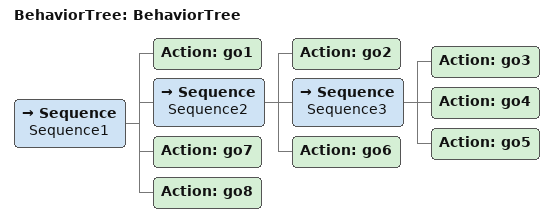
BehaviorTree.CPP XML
<?xml version="1.0"?>
<root main_tree_to_execute="BehaviorTree">
    <BehaviorTree ID="BehaviorTree">
        <Sequence name="Sequence1">
            <Action ID="go1"/>
            <Sequence name="Sequence2">
                <Action ID="go2"/>
                <Sequence name="Sequence3">
                    <Action ID="go3"/>
                    <Action ID="go4"/>
                    <Action ID="go5"/>
                </Sequence>
                <Action ID="go6"/>
            </Sequence>
            <Action ID="go7"/>
            <Action ID="go8"/>
        </Sequence>
    </BehaviorTree>
</root>
